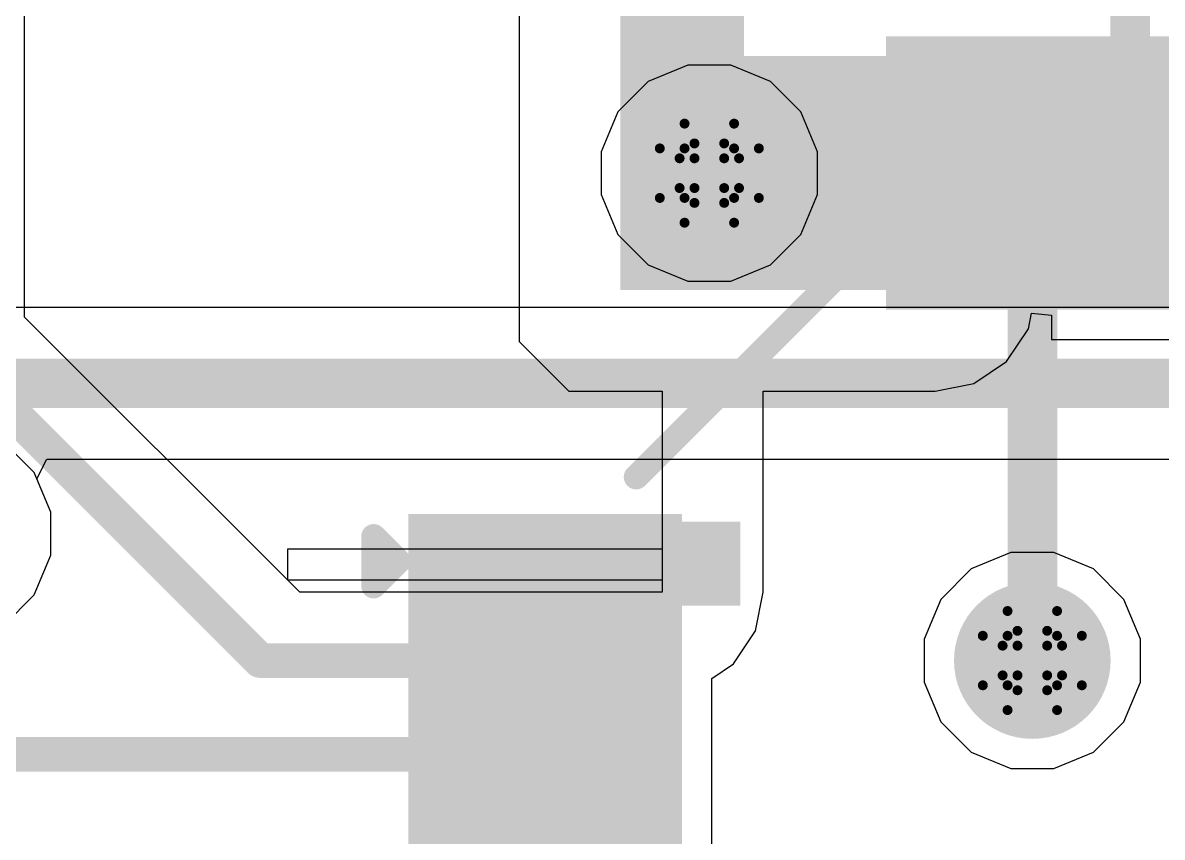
# Model space of a CAD drawing. Header units: inches. Extents: x -3 to 5259, y -3 to 5282.
# Drawn here: x 12.6 to 18.44, y 46.57 to 50.74 of the extents above; entities that cross this region are included whole.
import ezdxf

# ---------------------------------------------------------------- set-up
doc = ezdxf.new("R2010")
doc.units = ezdxf.units.IN
for name, color, linetype in [('Bottom Layer', 5, 'Continuous'), ('Bottom Solder', 6, 'Continuous'), ('Drill Drawing', 1, 'Continuous'), ('Layer 1', 16, 'Continuous'), ('Layer 2', 76, 'Continuous'), ('Top Layer', 1, 'Continuous'), ('Top Overlay', 2, 'Continuous'), ('Top Paste', 8, 'Continuous'), ('Top Solder', 216, 'Continuous'), ('Via Holes', 16, 'Continuous')]:
    doc.layers.add(name, color=color, linetype=linetype)

# ---------------------------------------------------------------- blocks, each defined once
blk = doc.blocks.new('64_LQFP__10_10__24')
at = {"layer": 'Top Layer'}
for points in [[(-3.6, 6.35), (-3.6, 5.15), (-3.9, 5.15), (-3.9, 6.35)], [(-3.1, 6.35), (-3.1, 5.15), (-3.4, 5.15), (-3.4, 6.35)], [(-2.6, 6.35), (-2.6, 5.15), (-2.9, 5.15), (-2.9, 6.35)], [(-6.35, 3.9), (-5.15, 3.9), (-5.15, 3.6), (-6.35, 3.6)], [(-6.35, 3.4), (-5.15, 3.4), (-5.15, 3.1), (-6.35, 3.1)], [(-6.35, 2.9), (-5.15, 2.9), (-5.15, 2.6), (-6.35, 2.6)], [(-6.35, 2.4), (-5.15, 2.4), (-5.15, 2.1), (-6.35, 2.1)]]:
    blk.add_hatch(color=1, dxfattribs=at).paths.add_polyline_path(points)
at = {"layer": 'Top Overlay'}
blk.add_hatch(color=2, dxfattribs=at).paths.add_polyline_path([(-5.0546, 3.5306), (-4.7498, 3.5306), (-4.7498, 3.9624), (-5.0546, 3.9624)])
at = {"layer": 'Top Paste'}
for points in [[(-3.6, 6.35), (-3.6, 5.15), (-3.9, 5.15), (-3.9, 6.35)], [(-3.1, 6.35), (-3.1, 5.15), (-3.4, 5.15), (-3.4, 6.35)], [(-2.6, 6.35), (-2.6, 5.15), (-2.9, 5.15), (-2.9, 6.35)], [(-6.35, 3.9), (-5.15, 3.9), (-5.15, 3.6), (-6.35, 3.6)], [(-6.35, 3.4), (-5.15, 3.4), (-5.15, 3.1), (-6.35, 3.1)], [(-6.35, 2.9), (-5.15, 2.9), (-5.15, 2.6), (-6.35, 2.6)], [(-6.35, 2.4), (-5.15, 2.4), (-5.15, 2.1), (-6.35, 2.1)]]:
    blk.add_hatch(color=8, dxfattribs=at).paths.add_polyline_path(points)
at = {"layer": 'Top Solder'}
for points in [[(-3.4984, 6.4516), (-3.4984, 5.0484), (-4.0016, 5.0484), (-4.0016, 6.4516)], [(-2.9984, 6.4516), (-2.9984, 5.0484), (-3.5016, 5.0484), (-3.5016, 6.4516)], [(-2.4984, 6.4516), (-2.4984, 5.0484), (-3.0016, 5.0484), (-3.0016, 6.4516)], [(-6.4516, 4.0016), (-5.0484, 4.0016), (-5.0484, 3.4984), (-6.4516, 3.4984)], [(-6.4516, 3.5016), (-5.0484, 3.5016), (-5.0484, 2.9984), (-6.4516, 2.9984)], [(-6.4516, 3.0016), (-5.0484, 3.0016), (-5.0484, 2.4984), (-6.4516, 2.4984)], [(-6.4516, 2.5016), (-5.0484, 2.5016), (-5.0484, 1.9984), (-6.4516, 1.9984)]]:
    blk.add_hatch(color=216, dxfattribs=at).paths.add_polyline_path(points)
at = {"layer": 'Top Overlay'}
for points in [[(-5.2832, 4.191, 0.127, 0.127, 0), (-4.1148, 5.3594, 0.127, 0.127, 0)], [(-6.6294, 3.8862, 0.127, 0.127, 0), (-6.5024, 3.7592, 0.127, 0.127, 0)], [(-6.6294, 3.6322, 0.127, 0.127, 0), (-6.6294, 3.8862, 0.127, 0.127, 0)], [(-6.6294, 3.6322, 0.127, 0.127, 0), (-6.5024, 3.7592, 0.127, 0.127, 0)]]:
    blk.add_lwpolyline(points, format="xyseb", dxfattribs=at)
for points in [[(-4.1466, 5.3594, 0.0635, 0.0635, 1), (-4.0831, 5.3594, 0.0635, 0.0635, 1)], [(-5.3149, 4.191, 0.0635, 0.0635, 1), (-5.2514, 4.191, 0.0635, 0.0635, 1)], [(-6.6611, 3.8862, 0.0635, 0.0635, 1), (-6.5976, 3.8862, 0.0635, 0.0635, 1)], [(-6.6611, 3.8862, 0.0635, 0.0635, 1), (-6.5976, 3.8862, 0.0635, 0.0635, 1)], [(-6.5341, 3.7592, 0.0635, 0.0635, 1), (-6.4706, 3.7592, 0.0635, 0.0635, 1)], [(-6.5341, 3.7592, 0.0635, 0.0635, 1), (-6.4706, 3.7592, 0.0635, 0.0635, 1)], [(-6.6611, 3.6322, 0.0635, 0.0635, 1), (-6.5976, 3.6322, 0.0635, 0.0635, 1)], [(-6.6611, 3.6322, 0.0635, 0.0635, 1), (-6.5976, 3.6322, 0.0635, 0.0635, 1)]]:
    blk.add_lwpolyline(points, format="xyseb", close=True, dxfattribs=at)

msp = doc.modelspace()

# ---------------------------------------------------------------- hatches: boundary and pattern name
at = {"layer": 'Bottom Layer'}
h = msp.add_hatch(color=5, dxfattribs=at)
edge = h.paths.add_edge_path()
edge.add_arc((16.1201, 49.9729), 0.3, 0, 360)
h = msp.add_hatch(color=5, dxfattribs=at)
edge = h.paths.add_edge_path()
edge.add_arc((17.7764, 47.4738), 0.3, 0, 360)
at = {"layer": 'Bottom Solder'}
h = msp.add_hatch(color=6, dxfattribs=at)
edge = h.paths.add_edge_path()
edge.add_arc((16.1201, 49.9729), 0.4016, 0, 360)
h = msp.add_hatch(color=6, dxfattribs=at)
edge = h.paths.add_edge_path()
edge.add_arc((17.7764, 47.4738), 0.4016, 0, 360)
at = {"layer": 'Layer 1'}
h = msp.add_hatch(color=16, dxfattribs=at)
edge = h.paths.add_edge_path()
edge.add_arc((16.1201, 49.9729), 0.3, 0, 360)
h = msp.add_hatch(color=16, dxfattribs=at)
edge = h.paths.add_edge_path()
edge.add_arc((17.7764, 47.4738), 0.3, 0, 360)
at = {"layer": 'Layer 2'}
h = msp.add_hatch(color=76, dxfattribs=at)
edge = h.paths.add_edge_path()
edge.add_arc((16.1201, 49.9729), 0.3, 0, 360)
h = msp.add_hatch(color=76, dxfattribs=at)
edge = h.paths.add_edge_path()
edge.add_arc((17.7764, 47.4738), 0.3, 0, 360)
at = {"layer": 'Top Layer'}
for points in [[(15.6629, 49.3738), (16.2979, 49.3738), (16.2979, 51.6025), (15.6629, 51.6025)], [(16.1353, 49.3738), (17.2781, 49.3738), (17.2781, 50.5738), (16.1353, 50.5738)]]:
    msp.add_hatch(color=1, dxfattribs=at).paths.add_polyline_path(points)
h = msp.add_hatch(color=1, dxfattribs=at)
edge = h.paths.add_edge_path()
edge.add_arc((16.1201, 49.9729), 0.3, 0, 360)
h = msp.add_hatch(color=1, dxfattribs=at)
edge = h.paths.add_edge_path()
edge.add_arc((17.7764, 47.4738), 0.3, 0, 360)
at = {"layer": 'Top Solder'}
h = msp.add_hatch(color=216, dxfattribs=at)
edge = h.paths.add_edge_path()
edge.add_arc((16.1201, 49.9729), 0.4016, 0, 360)
h = msp.add_hatch(color=216, dxfattribs=at)
edge = h.paths.add_edge_path()
edge.add_arc((17.7764, 47.4738), 0.4016, 0, 360)
at = {"layer": 'Via Holes'}
h = msp.add_hatch(color=7, dxfattribs=at)
edge = h.paths.add_edge_path()
edge.add_arc((16.1201, 49.9729), 0.15, 0, 360)
h = msp.add_hatch(color=7, dxfattribs=at)
edge = h.paths.add_edge_path()
edge.add_arc((17.7764, 47.4738), 0.15, 0, 360)

# ---------------------------------------------------------------- linework, layer by layer
at = {"layer": 'Bottom Layer'}
for p, q in [((18.8836, 49.2835), (7.1006, 49.2835)), ((12.6719, 48.4049), (12.7222, 48.5065)), ((12.7222, 48.5065), (18.8836, 48.5065)), ((12.7427, 48.234), (12.6719, 48.4049)), ((12.7427, 48.0136), (12.7427, 48.234)), ((17.6662, 48.0278), (17.4626, 47.9434)), ((17.8866, 48.0278), (17.6662, 48.0278)), ((18.0902, 47.9434), (17.8866, 48.0278)), ((12.6584, 47.8099), (12.7427, 48.0136)), ((17.4626, 47.9434), (17.3068, 47.7876)), ((18.2461, 47.7876), (18.0902, 47.9434)), ((12.5025, 47.6541), (12.6584, 47.8099)), ((17.3068, 47.7876), (17.2224, 47.584)), ((18.3304, 47.584), (18.2461, 47.7876)), ((17.2224, 47.584), (17.2224, 47.3636)), ((18.3304, 47.3636), (18.3304, 47.584)), ((17.2224, 47.3636), (17.3068, 47.1599)), ((18.2461, 47.1599), (18.3304, 47.3636)), ((17.3068, 47.1599), (17.4626, 47.0041)), ((18.0902, 47.0041), (18.2461, 47.1599)), ((17.4626, 47.0041), (17.6662, 46.9198)), ((17.8866, 46.9198), (18.0902, 47.0041)), ((17.6662, 46.9198), (17.8866, 46.9198))]:
    msp.add_line(p, q, dxfattribs=at)
msp.add_lwpolyline([(5.461, 48.895, 0.254, 0.254, 0), (19.2786, 48.895, 0.254, 0.254, 0)], format="xyseb", dxfattribs=at)
at = {"layer": 'Drill Drawing'}
for points in [[(15.9931, 50.0999, 0.0508, 0.0508, 0), (15.9931, 50.2269, 0.0508, 0.0508, 0)], [(15.9931, 50.2269, 0.0508, 0.0508, 0), (16.2471, 50.2269, 0.0508, 0.0508, 0)], [(16.2471, 50.0999, 0.0508, 0.0508, 0), (16.2471, 50.2269, 0.0508, 0.0508, 0)], [(16.0439, 50.0491, 0.0508, 0.0508, 0), (16.0439, 50.1253, 0.0508, 0.0508, 0)], [(16.0439, 50.1253, 0.0508, 0.0508, 0), (16.1963, 50.1253, 0.0508, 0.0508, 0)], [(16.1963, 50.0491, 0.0508, 0.0508, 0), (16.1963, 50.1253, 0.0508, 0.0508, 0)], [(15.8661, 49.8459, 0.0508, 0.0508, 0), (15.8661, 50.0999, 0.0508, 0.0508, 0)], [(15.8661, 50.0999, 0.0508, 0.0508, 0), (15.9931, 50.0999, 0.0508, 0.0508, 0)], [(15.9677, 49.8967, 0.0508, 0.0508, 0), (15.9677, 50.0491, 0.0508, 0.0508, 0)], [(15.9677, 50.0491, 0.0508, 0.0508, 0), (16.0439, 50.0491, 0.0508, 0.0508, 0)], [(16.1963, 50.0491, 0.0508, 0.0508, 0), (16.2725, 50.0491, 0.0508, 0.0508, 0)], [(16.2471, 50.0999, 0.0508, 0.0508, 0), (16.3741, 50.0999, 0.0508, 0.0508, 0)], [(16.2725, 49.8967, 0.0508, 0.0508, 0), (16.2725, 50.0491, 0.0508, 0.0508, 0)], [(16.3741, 49.8459, 0.0508, 0.0508, 0), (16.3741, 50.0999, 0.0508, 0.0508, 0)], [(15.9677, 49.8967, 0.0508, 0.0508, 0), (16.0439, 49.8967, 0.0508, 0.0508, 0)], [(16.0439, 49.8205, 0.0508, 0.0508, 0), (16.0439, 49.8967, 0.0508, 0.0508, 0)], [(16.1963, 49.8967, 0.0508, 0.0508, 0), (16.2725, 49.8967, 0.0508, 0.0508, 0)], [(16.1963, 49.8205, 0.0508, 0.0508, 0), (16.1963, 49.8967, 0.0508, 0.0508, 0)], [(15.8661, 49.8459, 0.0508, 0.0508, 0), (15.9931, 49.8459, 0.0508, 0.0508, 0)], [(15.9931, 49.7189, 0.0508, 0.0508, 0), (15.9931, 49.8459, 0.0508, 0.0508, 0)], [(16.0439, 49.8205, 0.0508, 0.0508, 0), (16.1963, 49.8205, 0.0508, 0.0508, 0)], [(16.2471, 49.8459, 0.0508, 0.0508, 0), (16.3741, 49.8459, 0.0508, 0.0508, 0)], [(16.2471, 49.7189, 0.0508, 0.0508, 0), (16.2471, 49.8459, 0.0508, 0.0508, 0)], [(15.9931, 49.7189, 0.0508, 0.0508, 0), (16.2471, 49.7189, 0.0508, 0.0508, 0)], [(17.6494, 47.6008, 0.0508, 0.0508, 0), (17.6494, 47.7278, 0.0508, 0.0508, 0)], [(17.6494, 47.7278, 0.0508, 0.0508, 0), (17.9034, 47.7278, 0.0508, 0.0508, 0)], [(17.9034, 47.6008, 0.0508, 0.0508, 0), (17.9034, 47.7278, 0.0508, 0.0508, 0)], [(17.5224, 47.3468, 0.0508, 0.0508, 0), (17.5224, 47.6008, 0.0508, 0.0508, 0)], [(17.5224, 47.6008, 0.0508, 0.0508, 0), (17.6494, 47.6008, 0.0508, 0.0508, 0)], [(17.7002, 47.55, 0.0508, 0.0508, 0), (17.7002, 47.6262, 0.0508, 0.0508, 0)], [(17.7002, 47.6262, 0.0508, 0.0508, 0), (17.8526, 47.6262, 0.0508, 0.0508, 0)], [(17.8526, 47.55, 0.0508, 0.0508, 0), (17.8526, 47.6262, 0.0508, 0.0508, 0)], [(17.9034, 47.6008, 0.0508, 0.0508, 0), (18.0304, 47.6008, 0.0508, 0.0508, 0)], [(18.0304, 47.3468, 0.0508, 0.0508, 0), (18.0304, 47.6008, 0.0508, 0.0508, 0)], [(17.624, 47.3976, 0.0508, 0.0508, 0), (17.624, 47.55, 0.0508, 0.0508, 0)], [(17.624, 47.55, 0.0508, 0.0508, 0), (17.7002, 47.55, 0.0508, 0.0508, 0)], [(17.8526, 47.55, 0.0508, 0.0508, 0), (17.9288, 47.55, 0.0508, 0.0508, 0)], [(17.9288, 47.3976, 0.0508, 0.0508, 0), (17.9288, 47.55, 0.0508, 0.0508, 0)], [(17.624, 47.3976, 0.0508, 0.0508, 0), (17.7002, 47.3976, 0.0508, 0.0508, 0)], [(17.7002, 47.3214, 0.0508, 0.0508, 0), (17.7002, 47.3976, 0.0508, 0.0508, 0)], [(17.8526, 47.3976, 0.0508, 0.0508, 0), (17.9288, 47.3976, 0.0508, 0.0508, 0)], [(17.8526, 47.3214, 0.0508, 0.0508, 0), (17.8526, 47.3976, 0.0508, 0.0508, 0)], [(17.5224, 47.3468, 0.0508, 0.0508, 0), (17.6494, 47.3468, 0.0508, 0.0508, 0)], [(17.6494, 47.2198, 0.0508, 0.0508, 0), (17.6494, 47.3468, 0.0508, 0.0508, 0)], [(17.7002, 47.3214, 0.0508, 0.0508, 0), (17.8526, 47.3214, 0.0508, 0.0508, 0)], [(17.9034, 47.3468, 0.0508, 0.0508, 0), (18.0304, 47.3468, 0.0508, 0.0508, 0)], [(17.9034, 47.2198, 0.0508, 0.0508, 0), (17.9034, 47.3468, 0.0508, 0.0508, 0)], [(17.6494, 47.2198, 0.0508, 0.0508, 0), (17.9034, 47.2198, 0.0508, 0.0508, 0)]]:
    msp.add_lwpolyline(points, format="xyseb", dxfattribs=at)
for points in [[(15.9804, 50.2269, 0.0254, 0.0254, 1), (16.0058, 50.2269, 0.0254, 0.0254, 1)], [(15.9804, 50.2269, 0.0254, 0.0254, 1), (16.0058, 50.2269, 0.0254, 0.0254, 1)], [(16.2344, 50.2269, 0.0254, 0.0254, 1), (16.2598, 50.2269, 0.0254, 0.0254, 1)], [(16.2344, 50.2269, 0.0254, 0.0254, 1), (16.2598, 50.2269, 0.0254, 0.0254, 1)], [(16.0312, 50.1253, 0.0254, 0.0254, 1), (16.0566, 50.1253, 0.0254, 0.0254, 1)], [(16.0312, 50.1253, 0.0254, 0.0254, 1), (16.0566, 50.1253, 0.0254, 0.0254, 1)], [(16.1836, 50.1253, 0.0254, 0.0254, 1), (16.209, 50.1253, 0.0254, 0.0254, 1)], [(16.1836, 50.1253, 0.0254, 0.0254, 1), (16.209, 50.1253, 0.0254, 0.0254, 1)], [(15.8534, 50.0999, 0.0254, 0.0254, 1), (15.8788, 50.0999, 0.0254, 0.0254, 1)], [(15.8534, 50.0999, 0.0254, 0.0254, 1), (15.8788, 50.0999, 0.0254, 0.0254, 1)], [(15.955, 50.0491, 0.0254, 0.0254, 1), (15.9804, 50.0491, 0.0254, 0.0254, 1)], [(15.955, 50.0491, 0.0254, 0.0254, 1), (15.9804, 50.0491, 0.0254, 0.0254, 1)], [(15.9804, 50.0999, 0.0254, 0.0254, 1), (16.0058, 50.0999, 0.0254, 0.0254, 1)], [(15.9804, 50.0999, 0.0254, 0.0254, 1), (16.0058, 50.0999, 0.0254, 0.0254, 1)], [(16.0312, 50.0491, 0.0254, 0.0254, 1), (16.0566, 50.0491, 0.0254, 0.0254, 1)], [(16.0312, 50.0491, 0.0254, 0.0254, 1), (16.0566, 50.0491, 0.0254, 0.0254, 1)], [(16.1836, 50.0491, 0.0254, 0.0254, 1), (16.209, 50.0491, 0.0254, 0.0254, 1)], [(16.1836, 50.0491, 0.0254, 0.0254, 1), (16.209, 50.0491, 0.0254, 0.0254, 1)], [(16.2344, 50.0999, 0.0254, 0.0254, 1), (16.2598, 50.0999, 0.0254, 0.0254, 1)], [(16.2344, 50.0999, 0.0254, 0.0254, 1), (16.2598, 50.0999, 0.0254, 0.0254, 1)], [(16.2598, 50.0491, 0.0254, 0.0254, 1), (16.2852, 50.0491, 0.0254, 0.0254, 1)], [(16.2598, 50.0491, 0.0254, 0.0254, 1), (16.2852, 50.0491, 0.0254, 0.0254, 1)], [(16.3614, 50.0999, 0.0254, 0.0254, 1), (16.3868, 50.0999, 0.0254, 0.0254, 1)], [(16.3614, 50.0999, 0.0254, 0.0254, 1), (16.3868, 50.0999, 0.0254, 0.0254, 1)], [(15.955, 49.8967, 0.0254, 0.0254, 1), (15.9804, 49.8967, 0.0254, 0.0254, 1)], [(15.955, 49.8967, 0.0254, 0.0254, 1), (15.9804, 49.8967, 0.0254, 0.0254, 1)], [(16.0312, 49.8967, 0.0254, 0.0254, 1), (16.0566, 49.8967, 0.0254, 0.0254, 1)], [(16.0312, 49.8967, 0.0254, 0.0254, 1), (16.0566, 49.8967, 0.0254, 0.0254, 1)], [(16.1836, 49.8967, 0.0254, 0.0254, 1), (16.209, 49.8967, 0.0254, 0.0254, 1)], [(16.1836, 49.8967, 0.0254, 0.0254, 1), (16.209, 49.8967, 0.0254, 0.0254, 1)], [(16.2598, 49.8967, 0.0254, 0.0254, 1), (16.2852, 49.8967, 0.0254, 0.0254, 1)], [(16.2598, 49.8967, 0.0254, 0.0254, 1), (16.2852, 49.8967, 0.0254, 0.0254, 1)], [(15.8534, 49.8459, 0.0254, 0.0254, 1), (15.8788, 49.8459, 0.0254, 0.0254, 1)], [(15.8534, 49.8459, 0.0254, 0.0254, 1), (15.8788, 49.8459, 0.0254, 0.0254, 1)], [(15.9804, 49.8459, 0.0254, 0.0254, 1), (16.0058, 49.8459, 0.0254, 0.0254, 1)], [(15.9804, 49.8459, 0.0254, 0.0254, 1), (16.0058, 49.8459, 0.0254, 0.0254, 1)], [(16.0312, 49.8205, 0.0254, 0.0254, 1), (16.0566, 49.8205, 0.0254, 0.0254, 1)], [(16.0312, 49.8205, 0.0254, 0.0254, 1), (16.0566, 49.8205, 0.0254, 0.0254, 1)], [(16.1836, 49.8205, 0.0254, 0.0254, 1), (16.209, 49.8205, 0.0254, 0.0254, 1)], [(16.1836, 49.8205, 0.0254, 0.0254, 1), (16.209, 49.8205, 0.0254, 0.0254, 1)], [(16.2344, 49.8459, 0.0254, 0.0254, 1), (16.2598, 49.8459, 0.0254, 0.0254, 1)], [(16.2344, 49.8459, 0.0254, 0.0254, 1), (16.2598, 49.8459, 0.0254, 0.0254, 1)], [(16.3614, 49.8459, 0.0254, 0.0254, 1), (16.3868, 49.8459, 0.0254, 0.0254, 1)], [(16.3614, 49.8459, 0.0254, 0.0254, 1), (16.3868, 49.8459, 0.0254, 0.0254, 1)], [(15.9804, 49.7189, 0.0254, 0.0254, 1), (16.0058, 49.7189, 0.0254, 0.0254, 1)], [(15.9804, 49.7189, 0.0254, 0.0254, 1), (16.0058, 49.7189, 0.0254, 0.0254, 1)], [(16.2344, 49.7189, 0.0254, 0.0254, 1), (16.2598, 49.7189, 0.0254, 0.0254, 1)], [(16.2344, 49.7189, 0.0254, 0.0254, 1), (16.2598, 49.7189, 0.0254, 0.0254, 1)], [(17.6367, 47.7278, 0.0254, 0.0254, 1), (17.6621, 47.7278, 0.0254, 0.0254, 1)], [(17.6367, 47.7278, 0.0254, 0.0254, 1), (17.6621, 47.7278, 0.0254, 0.0254, 1)], [(17.8907, 47.7278, 0.0254, 0.0254, 1), (17.9161, 47.7278, 0.0254, 0.0254, 1)], [(17.8907, 47.7278, 0.0254, 0.0254, 1), (17.9161, 47.7278, 0.0254, 0.0254, 1)], [(17.5097, 47.6008, 0.0254, 0.0254, 1), (17.5351, 47.6008, 0.0254, 0.0254, 1)], [(17.5097, 47.6008, 0.0254, 0.0254, 1), (17.5351, 47.6008, 0.0254, 0.0254, 1)], [(17.6367, 47.6008, 0.0254, 0.0254, 1), (17.6621, 47.6008, 0.0254, 0.0254, 1)], [(17.6367, 47.6008, 0.0254, 0.0254, 1), (17.6621, 47.6008, 0.0254, 0.0254, 1)], [(17.6875, 47.6262, 0.0254, 0.0254, 1), (17.7129, 47.6262, 0.0254, 0.0254, 1)], [(17.6875, 47.6262, 0.0254, 0.0254, 1), (17.7129, 47.6262, 0.0254, 0.0254, 1)], [(17.8399, 47.6262, 0.0254, 0.0254, 1), (17.8653, 47.6262, 0.0254, 0.0254, 1)], [(17.8399, 47.6262, 0.0254, 0.0254, 1), (17.8653, 47.6262, 0.0254, 0.0254, 1)], [(17.8907, 47.6008, 0.0254, 0.0254, 1), (17.9161, 47.6008, 0.0254, 0.0254, 1)], [(17.8907, 47.6008, 0.0254, 0.0254, 1), (17.9161, 47.6008, 0.0254, 0.0254, 1)], [(18.0177, 47.6008, 0.0254, 0.0254, 1), (18.0431, 47.6008, 0.0254, 0.0254, 1)], [(18.0177, 47.6008, 0.0254, 0.0254, 1), (18.0431, 47.6008, 0.0254, 0.0254, 1)], [(17.6113, 47.55, 0.0254, 0.0254, 1), (17.6367, 47.55, 0.0254, 0.0254, 1)], [(17.6113, 47.55, 0.0254, 0.0254, 1), (17.6367, 47.55, 0.0254, 0.0254, 1)], [(17.6875, 47.55, 0.0254, 0.0254, 1), (17.7129, 47.55, 0.0254, 0.0254, 1)], [(17.6875, 47.55, 0.0254, 0.0254, 1), (17.7129, 47.55, 0.0254, 0.0254, 1)], [(17.8399, 47.55, 0.0254, 0.0254, 1), (17.8653, 47.55, 0.0254, 0.0254, 1)], [(17.8399, 47.55, 0.0254, 0.0254, 1), (17.8653, 47.55, 0.0254, 0.0254, 1)], [(17.9161, 47.55, 0.0254, 0.0254, 1), (17.9415, 47.55, 0.0254, 0.0254, 1)], [(17.9161, 47.55, 0.0254, 0.0254, 1), (17.9415, 47.55, 0.0254, 0.0254, 1)], [(17.6113, 47.3976, 0.0254, 0.0254, 1), (17.6367, 47.3976, 0.0254, 0.0254, 1)], [(17.6113, 47.3976, 0.0254, 0.0254, 1), (17.6367, 47.3976, 0.0254, 0.0254, 1)], [(17.6875, 47.3976, 0.0254, 0.0254, 1), (17.7129, 47.3976, 0.0254, 0.0254, 1)], [(17.6875, 47.3976, 0.0254, 0.0254, 1), (17.7129, 47.3976, 0.0254, 0.0254, 1)], [(17.8399, 47.3976, 0.0254, 0.0254, 1), (17.8653, 47.3976, 0.0254, 0.0254, 1)], [(17.8399, 47.3976, 0.0254, 0.0254, 1), (17.8653, 47.3976, 0.0254, 0.0254, 1)], [(17.9161, 47.3976, 0.0254, 0.0254, 1), (17.9415, 47.3976, 0.0254, 0.0254, 1)], [(17.9161, 47.3976, 0.0254, 0.0254, 1), (17.9415, 47.3976, 0.0254, 0.0254, 1)], [(17.5097, 47.3468, 0.0254, 0.0254, 1), (17.5351, 47.3468, 0.0254, 0.0254, 1)], [(17.5097, 47.3468, 0.0254, 0.0254, 1), (17.5351, 47.3468, 0.0254, 0.0254, 1)], [(17.6367, 47.3468, 0.0254, 0.0254, 1), (17.6621, 47.3468, 0.0254, 0.0254, 1)], [(17.6367, 47.3468, 0.0254, 0.0254, 1), (17.6621, 47.3468, 0.0254, 0.0254, 1)], [(17.6875, 47.3214, 0.0254, 0.0254, 1), (17.7129, 47.3214, 0.0254, 0.0254, 1)], [(17.6875, 47.3214, 0.0254, 0.0254, 1), (17.7129, 47.3214, 0.0254, 0.0254, 1)], [(17.8399, 47.3214, 0.0254, 0.0254, 1), (17.8653, 47.3214, 0.0254, 0.0254, 1)], [(17.8399, 47.3214, 0.0254, 0.0254, 1), (17.8653, 47.3214, 0.0254, 0.0254, 1)], [(17.8907, 47.3468, 0.0254, 0.0254, 1), (17.9161, 47.3468, 0.0254, 0.0254, 1)], [(17.8907, 47.3468, 0.0254, 0.0254, 1), (17.9161, 47.3468, 0.0254, 0.0254, 1)], [(18.0177, 47.3468, 0.0254, 0.0254, 1), (18.0431, 47.3468, 0.0254, 0.0254, 1)], [(18.0177, 47.3468, 0.0254, 0.0254, 1), (18.0431, 47.3468, 0.0254, 0.0254, 1)], [(17.6367, 47.2198, 0.0254, 0.0254, 1), (17.6621, 47.2198, 0.0254, 0.0254, 1)], [(17.6367, 47.2198, 0.0254, 0.0254, 1), (17.6621, 47.2198, 0.0254, 0.0254, 1)], [(17.8907, 47.2198, 0.0254, 0.0254, 1), (17.9161, 47.2198, 0.0254, 0.0254, 1)], [(17.8907, 47.2198, 0.0254, 0.0254, 1), (17.9161, 47.2198, 0.0254, 0.0254, 1)]]:
    msp.add_lwpolyline(points, format="xyseb", close=True, dxfattribs=at)
at = {"layer": 'Layer 1'}
for p, q in [((16.0099, 50.5269), (15.8063, 50.4426)), ((16.2303, 50.5269), (16.0099, 50.5269)), ((16.4339, 50.4426), (16.2303, 50.5269)), ((15.8063, 50.4426), (15.6504, 50.2867)), ((16.5897, 50.2867), (16.4339, 50.4426)), ((15.6504, 50.2867), (15.5661, 50.0831)), ((16.6741, 50.0831), (16.5897, 50.2867)), ((15.5661, 50.0831), (15.5661, 49.8627)), ((16.6741, 49.8627), (16.6741, 50.0831)), ((15.5661, 49.8627), (15.6504, 49.6591)), ((16.5897, 49.6591), (16.6741, 49.8627)), ((15.6504, 49.6591), (15.8063, 49.5033)), ((16.4339, 49.5033), (16.5897, 49.6591)), ((15.8063, 49.5033), (16.0099, 49.4189)), ((16.2303, 49.4189), (16.4339, 49.5033)), ((16.0099, 49.4189), (16.2303, 49.4189))]:
    msp.add_line(p, q, dxfattribs=at)
at = {"layer": 'Layer 2'}
for p, q in [((12.6584, 48.4376), (12.5025, 48.5934)), ((12.7427, 48.234), (12.6584, 48.4376)), ((12.7427, 48.0136), (12.7427, 48.234)), ((17.6662, 48.0278), (17.4626, 47.9434)), ((17.8866, 48.0278), (17.6662, 48.0278)), ((18.0902, 47.9434), (17.8866, 48.0278)), ((12.6584, 47.8099), (12.7427, 48.0136)), ((17.4626, 47.9434), (17.3068, 47.7876)), ((18.2461, 47.7876), (18.0902, 47.9434)), ((12.5025, 47.6541), (12.6584, 47.8099)), ((17.3068, 47.7876), (17.2224, 47.584)), ((18.3304, 47.584), (18.2461, 47.7876)), ((17.2224, 47.584), (17.2224, 47.3636)), ((18.3304, 47.3636), (18.3304, 47.584)), ((17.2224, 47.3636), (17.3068, 47.1599)), ((18.2461, 47.1599), (18.3304, 47.3636)), ((17.3068, 47.1599), (17.4626, 47.0041)), ((18.0902, 47.0041), (18.2461, 47.1599)), ((17.4626, 47.0041), (17.6662, 46.9198)), ((17.8866, 46.9198), (18.0902, 47.0041)), ((17.6662, 46.9198), (17.8866, 46.9198))]:
    msp.add_line(p, q, dxfattribs=at)
at = {"layer": 'Top Layer'}
for p, q in [((12.6088, 49.2351), (12.6088, 51.7631)), ((15.1449, 51.7631), (15.1449, 49.1101)), ((17.7566, 49.1755), (17.7725, 49.2554)), ((17.7725, 49.2554), (17.8741, 49.2453)), ((13.9581, 47.8858), (12.6088, 49.2351)), ((17.8741, 49.2453), (17.8741, 49.1198)), ((17.6443, 49.0075), (17.7566, 49.1755)), ((15.1449, 49.1101), (15.3992, 48.8558)), ((17.8741, 49.1198), (18.6806, 49.1198)), ((17.4763, 48.8952), (17.6443, 49.0075)), ((15.3992, 48.8558), (15.8781, 48.8558)), ((15.8781, 48.8558), (15.8781, 47.8858)), ((16.396, 47.8238), (16.396, 48.8558)), ((16.396, 48.8558), (17.2781, 48.8558)), ((17.2781, 48.8558), (17.4763, 48.8952)), ((13.9581, 47.8858), (13.9581, 48.0465)), ((13.9581, 48.0465), (15.8781, 48.0465)), ((15.8781, 48.0465), (15.8781, 47.8238)), ((14.0202, 47.8238), (13.9581, 47.8858)), ((15.8781, 47.8858), (13.9581, 47.8858)), ((15.8781, 47.8238), (14.0202, 47.8238)), ((16.3566, 47.6255), (16.396, 47.8238)), ((16.2443, 47.4575), (16.3566, 47.6255)), ((16.1321, 47.3825), (16.2443, 47.4575)), ((16.1321, 46.5698), (16.1321, 47.3825)), ((16.1321, 45.5388), (16.1321, 46.5698))]:
    msp.add_line(p, q, dxfattribs=at)
for points in [[(18.2781, 49.9738, 0.2032, 0.2032, 0), (18.2781, 51.1453, 0.2032, 0.2032, 0)], [(17.7772, 47.4746, 0.254, 0.254, 0), (17.7772, 49.9729, 0.254, 0.254, 0)], [(11.6274, 49.6628, 0.1778, 0.1778, 0), (13.8164, 47.4738, 0.1778, 0.1778, 0)], [(13.8164, 47.4738, 0.1778, 0.1778, 0), (15.2781, 47.4738, 0.1778, 0.1778, 0)], [(12.2182, 46.9936, 0.1778, 0.1778, 0), (15.2583, 46.9936, 0.1778, 0.1778, 0)]]:
    msp.add_lwpolyline(points, format="xyseb", dxfattribs=at)
for points in [[(17.7137, 49.9729, 0.127, 0.127, 1), (17.8407, 49.9729, 0.127, 0.127, 1)], [(18.2273, 49.9738, 0.1016, 0.1016, 1), (18.3289, 49.9738, 0.1016, 0.1016, 1)], [(13.772, 47.4738, 0.0889, 0.0889, 1), (13.8609, 47.4738, 0.0889, 0.0889, 1)], [(13.772, 47.4738, 0.0889, 0.0889, 1), (13.8609, 47.4738, 0.0889, 0.0889, 1)], [(15.2336, 47.4738, 0.0889, 0.0889, 1), (15.3225, 47.4738, 0.0889, 0.0889, 1)], [(17.7137, 47.4746, 0.127, 0.127, 1), (17.8407, 47.4746, 0.127, 0.127, 1)], [(15.2138, 46.9936, 0.0889, 0.0889, 1), (15.3027, 46.9936, 0.0889, 0.0889, 1)]]:
    msp.add_lwpolyline(points, format="xyseb", close=True, dxfattribs=at)

# ---------------------------------------------------------------- block references
msp.add_blockref('64_LQFP__10_10__24', (21.0281, 44.2238))

doc.saveas('drawing.dxf')
